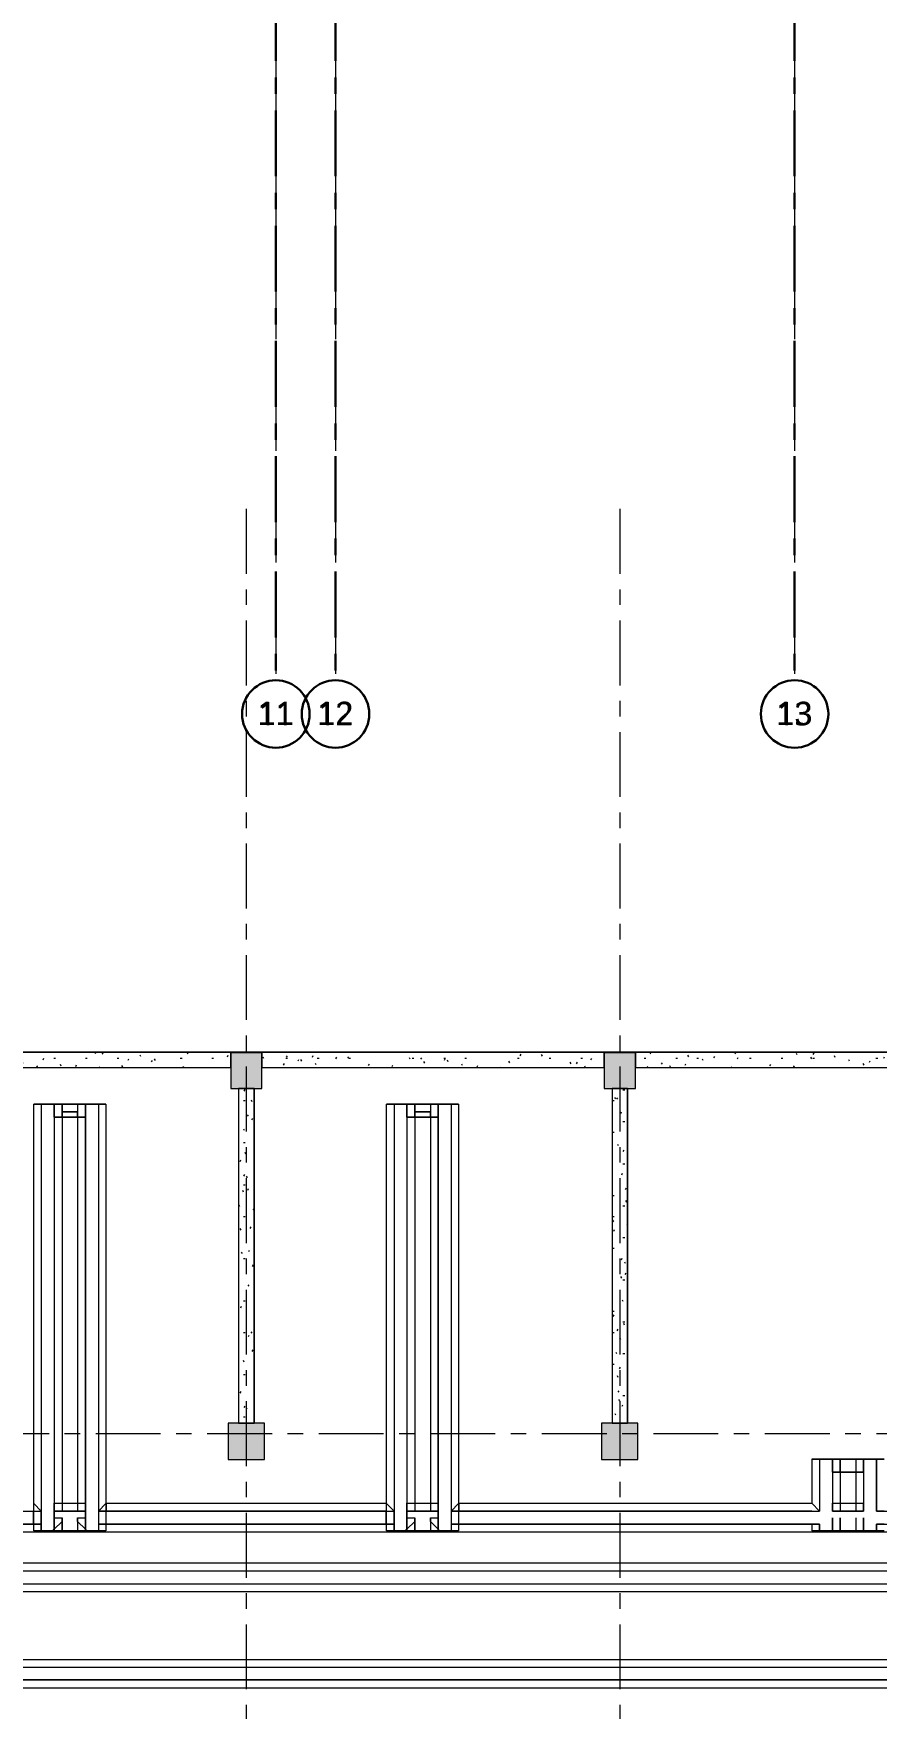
# Model space of a CAD drawing. Header units: millimetres. Extents: x -4000 to 187956, y -58990 to 162485.
# Drawn here: x 83328 to 99579, y -36307 to -4021 of the extents above; entities that cross this region are included whole.
import ezdxf

# ---------------------------------------------------------------- set-up
doc = ezdxf.new("R2010")
doc.units = ezdxf.units.MM
doc.linetypes.add('Grid Line', pattern=[2222.5, 1270, -317.5, 317.5, -317.5])
doc.linetypes.add('Grid Line 12_5mm', pattern=[2150, 1250, -300, 300, -300])
for name, color, linetype, lineweight in [('S-BEAM', 12, 'Continuous', 9), ('S-COLS', 52, 'Continuous', 9), ('S-GRID', 1, 'Continuous', 30), ('S-GRID-IDEN', 1, 'Continuous', 30)]:
    doc.layers.add(name, color=color, linetype=linetype, lineweight=lineweight)
doc.styles.add('Arial', font='arial.ttf', dxfattribs={"height": 450})
doc.styles.add('Trebuchet MS_1', font='trebuc.ttf', dxfattribs={"height": 450})
pattern_1 = [(0, (0, 0), (812.8, 203.2), [33.528, -576.072, 33.528, -576.072, -3251.2]), (0, (0, 0), (812.8, 203.2), [-1219.2, 33.528, -1185.672, 33.528, -576.072, -1422.4]), (0, (0, 0), (812.8, 203.2), [-3048, 33.528, -372.872, 33.528, -982.472]), (120, (304.8, 101.6), (-582.37636, 602.30545), [33.528, -576.072, 33.528, -576.072, -3251.2]), (120, (304.8, 101.6), (-582.37636, 602.30545), [-1219.2, 33.528, -1185.672, 33.528, -576.072, -1422.4]), (120, (304.8, 101.6), (-582.37636, 602.30545), [-3048, 33.528, -372.872, 33.528, -982.472]), (240, (406.4, 508), (-230.42364, -805.50545), [33.528, -576.072, 33.528, -576.072, -3251.2]), (240, (406.4, 508), (-230.42364, -805.50545), [-1219.2, 33.528, -1185.672, 33.528, -576.072, -1422.4]), (240, (406.4, 508), (-230.42364, -805.50545), [-3048, 33.528, -372.872, 33.528, -982.472])]

# ---------------------------------------------------------------- blocks, each defined once
blk = doc.blocks.new('CMF2_NHAPHUTRO_S_rvt-1-FFS - TANG 1')
at = {"layer": 'S-BEAM'}
h = blk.add_hatch(dxfattribs=at)
h.set_pattern_fill('FP_2', color=256, style=0, pattern_type=2)
h.set_pattern_definition(pattern_1)
h.paths.add_polyline_path([(87130, -23956), (87130, -23656), (80530, -23656), (80530, -23956), (84454, -23956)])
h = blk.add_hatch(dxfattribs=at)
h.set_pattern_fill('FP_2', color=256, style=0, pattern_type=2)
h.set_pattern_definition(pattern_1)
h.paths.add_polyline_path([(94330, -23956), (94330, -23656), (87730, -23656), (87730, -23956), (93524, -23956)])
h = blk.add_hatch(dxfattribs=at)
h.set_pattern_fill('FP_2', color=256, style=0, pattern_type=2)
h.set_pattern_definition(pattern_1)
h.paths.add_polyline_path([(101530, -23956), (101530, -23656), (94930, -23656), (94930, -23956)])
h = blk.add_hatch(dxfattribs=at)
h.set_pattern_fill('FP_1', color=256, style=0, pattern_type=2)
h.set_pattern_definition(pattern_1)
h.paths.add_polyline_path([(87580, -30806), (87580, -24356), (87280, -24356), (87280, -30806)])
h = blk.add_hatch(dxfattribs=at)
h.set_pattern_fill('FP_1', color=256, style=0, pattern_type=2)
h.set_pattern_definition(pattern_1)
h.paths.add_polyline_path([(94780, -30806), (94780, -24356), (94480, -24356), (94480, -30806)])
at = {"layer": 'S-COLS', "lineweight": 5, "transparency": 33554534}
for points in [[(87730, -24356), (87730, -23656), (87130, -23656), (87130, -24356)], [(94930, -24356), (94930, -23656), (94330, -23656), (94330, -24356)], [(87780, -31506), (87780, -30806), (87080, -30806), (87080, -31506)], [(94980, -31506), (94980, -30806), (94280, -30806), (94280, -31506)]]:
    blk.add_hatch(color=256, dxfattribs=at).paths.add_polyline_path(points)
at = {"layer": 'S-BEAM', "color": 250}
for p, q in [((80530, -23656), (87130, -23656)), ((87130, -23656), (87130, -23956)), ((87730, -23956), (87730, -23656)), ((87730, -23656), (94330, -23656)), ((94330, -23656), (94330, -23956)), ((94930, -23956), (94930, -23656)), ((94930, -23656), (101530, -23656)), ((87130, -23956), (80530, -23956)), ((94330, -23956), (87730, -23956)), ((101530, -23956), (94930, -23956)), ((87580, -24356), (87280, -24356)), ((87280, -24356), (87280, -30806)), ((87580, -30806), (87580, -24356)), ((94780, -24356), (94480, -24356)), ((94480, -24356), (94480, -30806)), ((94780, -30806), (94780, -24356)), ((83333, -24657), (83728, -24657)), ((83333, -32502), (83333, -24657)), ((83728, -24657), (83728, -32352)), ((83728, -24657), (84328, -24657)), ((83728, -24907), (83728, -24657)), ((84178, -24807), (83878, -24807)), ((83878, -24807), (83878, -24907)), ((84178, -24907), (84178, -24807)), ((84328, -24657), (84723, -24657)), ((84328, -32352), (84328, -24657)), ((84328, -24657), (84328, -24907)), ((84723, -24657), (84723, -32502)), ((90133, -24657), (90528, -24657)), ((90133, -32502), (90133, -24657)), ((90528, -24657), (90528, -32352)), ((90528, -24657), (91128, -24657)), ((90528, -24907), (90528, -24657)), ((90978, -24807), (90678, -24807)), ((90678, -24807), (90678, -24907)), ((90978, -24907), (90978, -24807)), ((91128, -24657), (91523, -24657)), ((91128, -32352), (91128, -24657)), ((91128, -24657), (91128, -24907)), ((91523, -24657), (91523, -32502)), ((83878, -24907), (83728, -24907)), ((83878, -24907), (83878, -32352)), ((84178, -24907), (83878, -24907)), ((84178, -24907), (84178, -32352)), ((84328, -24907), (84178, -24907)), ((90678, -24907), (90528, -24907)), ((90678, -24907), (90678, -32352)), ((90978, -24907), (90678, -24907)), ((90978, -24907), (90978, -32352)), ((91128, -24907), (90978, -24907)), ((87280, -30806), (87580, -30806)), ((94480, -30806), (94780, -30806)), ((98329, -31503), (98479, -31503)), ((98329, -31503), (98329, -32352)), ((98479, -31503), (98729, -31503)), ((98479, -31503), (98479, -32502)), ((98729, -31503), (98729, -32502)), ((98729, -31503), (99329, -31503)), ((98729, -31753), (98729, -31503)), ((99329, -31503), (99579, -31503)), ((99329, -31503), (99329, -32502)), ((99329, -31753), (99329, -31503)), ((99579, -31503), (99729, -31503)), ((99579, -31503), (99579, -32502)), ((99329, -31753), (98729, -31753)), ((98879, -31753), (98879, -32352)), ((99179, -31753), (99179, -32352)), ((64214, -32502), (83478, -32502)), ((83333, -32357), (83328, -32352)), ((83328, -32352), (83328, -32502)), ((83478, -32502), (83478, -32752)), ((83728, -32352), (84328, -32352)), ((83728, -32502), (83728, -32352)), ((83728, -32502), (84328, -32502)), ((83728, -32631), (83728, -32502)), ((84328, -32352), (84328, -32502)), ((84328, -32502), (84328, -32631)), ((84578, -32502), (84578, -32752)), ((84578, -32502), (90278, -32502)), ((84723, -32357), (84728, -32352)), ((84728, -32352), (84728, -32502)), ((84728, -32352), (90128, -32352)), ((90133, -32357), (90128, -32352)), ((90128, -32352), (90128, -32502)), ((90278, -32502), (90278, -32752)), ((90528, -32352), (91128, -32352)), ((90528, -32502), (90528, -32352)), ((90528, -32502), (91128, -32502)), ((90528, -32631), (90528, -32502)), ((91128, -32352), (91128, -32502)), ((91128, -32502), (91128, -32631)), ((91378, -32502), (91378, -32752)), ((91378, -32502), (98479, -32502)), ((91523, -32357), (91528, -32352)), ((91528, -32352), (91528, -32502)), ((91528, -32352), (98329, -32352)), ((98729, -32352), (99329, -32352)), ((98729, -32502), (99329, -32502)), ((99579, -32502), (104079, -32502)), ((64464, -32752), (83478, -32752)), ((65877, -32902), (124028, -32902)), ((83333, -32881), (83333, -32752)), ((83699, -32881), (83333, -32881)), ((83728, -32853), (83699, -32881)), ((83728, -32881), (83699, -32881)), ((83728, -32631), (83728, -32853)), ((83728, -32853), (83728, -32631)), ((83728, -32631), (83878, -32631)), ((83878, -32703), (83728, -32853)), ((83728, -32853), (83728, -32881)), ((83728, -32881), (83728, -32853)), ((84328, -32881), (83728, -32881)), ((83878, -32631), (83878, -32703)), ((84178, -32703), (84178, -32631)), ((84178, -32631), (84328, -32631)), ((84328, -32853), (84178, -32703)), ((84328, -32853), (84328, -32631)), ((84328, -32631), (84328, -32853)), ((84357, -32881), (84328, -32853)), ((84328, -32853), (84328, -32881)), ((84328, -32881), (84328, -32853)), ((84357, -32881), (84328, -32881)), ((84723, -32881), (84357, -32881)), ((84578, -32752), (90278, -32752)), ((84723, -32752), (84723, -32881)), ((90133, -32881), (90133, -32752)), ((90499, -32881), (90133, -32881)), ((90528, -32853), (90499, -32881)), ((90528, -32881), (90499, -32881)), ((90528, -32631), (90528, -32853)), ((90528, -32853), (90528, -32631)), ((90528, -32631), (90678, -32631)), ((90678, -32703), (90528, -32853)), ((90528, -32853), (90528, -32881)), ((90528, -32881), (90528, -32853)), ((91128, -32881), (90528, -32881)), ((90678, -32631), (90678, -32703)), ((90978, -32703), (90978, -32631)), ((90978, -32631), (91128, -32631)), ((91128, -32853), (90978, -32703)), ((91128, -32853), (91128, -32631)), ((91128, -32631), (91128, -32853)), ((91157, -32881), (91128, -32853)), ((91128, -32853), (91128, -32881)), ((91128, -32881), (91128, -32853)), ((91157, -32881), (91128, -32881)), ((91523, -32881), (91157, -32881)), ((91378, -32752), (98479, -32752)), ((91523, -32752), (91523, -32881)), ((98329, -32752), (98329, -32881)), ((98479, -32881), (98329, -32881)), ((98479, -32752), (98479, -32881)), ((98729, -32881), (98479, -32881)), ((98729, -32631), (98729, -32881)), ((98729, -32881), (98729, -32631)), ((99329, -32881), (98729, -32881)), ((99329, -32631), (99329, -32881)), ((99329, -32881), (99329, -32631)), ((99579, -32881), (99329, -32881)), ((99579, -32752), (99579, -32881)), ((99579, -32752), (104079, -32752)), ((99729, -32881), (99579, -32881)), ((65877, -33502), (124028, -33502)), ((65364, -33652), (124278, -33652)), ((65614, -33902), (124278, -33902)), ((65764, -34052), (124278, -34052)), ((65614, -35362), (131428, -35362)), ((131428, -35757), (65764, -35757)), ((65764, -35907), (131178, -35907))]:
    blk.add_line(p, q, dxfattribs=at)
at = {"layer": 'S-BEAM', "color": 252}
for p, q in [((87130, -23656), (80530, -23656)), ((94330, -23656), (87730, -23656)), ((101530, -23656), (94930, -23656)), ((87130, -23956), (80530, -23956)), ((94330, -23956), (87730, -23956)), ((101530, -23956), (94930, -23956)), ((87280, -24356), (87280, -30806)), ((87580, -24356), (87580, -30806)), ((94480, -24356), (94480, -30806)), ((94780, -24356), (94780, -30806)), ((83478, -24657), (83333, -24657)), ((83728, -24657), (83478, -24657)), ((83478, -24657), (83478, -32502)), ((83478, -24657), (83478, -32502)), ((83728, -24657), (83878, -24657)), ((83878, -24657), (83728, -24657)), ((83878, -24657), (84178, -24657)), ((83878, -24657), (83878, -24807)), ((84178, -24657), (83878, -24657)), ((83878, -24807), (83878, -24657)), ((83878, -24807), (83878, -24907)), ((83878, -24907), (83878, -24807)), ((83878, -24807), (84178, -24807)), ((83878, -24907), (83878, -24807)), ((84178, -24657), (84328, -24657)), ((84178, -24657), (84178, -24907)), ((84328, -24657), (84178, -24657)), ((84178, -24657), (84178, -24907)), ((84178, -24807), (84178, -24907)), ((84578, -24657), (84328, -24657)), ((84723, -24657), (84578, -24657)), ((84578, -24657), (84578, -32502)), ((84578, -24657), (84578, -32502)), ((90278, -24657), (90133, -24657)), ((90528, -24657), (90278, -24657)), ((90278, -24657), (90278, -32502)), ((90278, -24657), (90278, -32502)), ((90528, -24657), (90678, -24657)), ((90678, -24657), (90528, -24657)), ((90678, -24657), (90978, -24657)), ((90678, -24657), (90678, -24807)), ((90978, -24657), (90678, -24657)), ((90678, -24807), (90678, -24657)), ((90678, -24807), (90678, -24907)), ((90678, -24907), (90678, -24807)), ((90678, -24807), (90978, -24807)), ((90678, -24907), (90678, -24807)), ((90978, -24657), (91128, -24657)), ((90978, -24657), (90978, -24907)), ((91128, -24657), (90978, -24657)), ((90978, -24657), (90978, -24907)), ((90978, -24807), (90978, -24907)), ((91378, -24657), (91128, -24657)), ((91523, -24657), (91378, -24657)), ((91378, -24657), (91378, -32502)), ((91378, -24657), (91378, -32502)), ((83728, -24907), (83728, -32352)), ((83728, -24907), (83878, -24907)), ((83878, -24907), (84178, -24907)), ((84178, -24907), (84328, -24907)), ((84328, -24907), (84328, -32352)), ((90528, -24907), (90528, -32352)), ((90528, -24907), (90678, -24907)), ((90678, -24907), (90978, -24907)), ((90978, -24907), (91128, -24907)), ((91128, -24907), (91128, -32352)), ((98479, -31503), (98329, -31503)), ((98729, -31503), (98479, -31503)), ((98479, -31503), (98479, -32502)), ((98729, -31503), (98879, -31503)), ((98879, -31503), (98729, -31503)), ((98879, -31503), (99179, -31503)), ((98879, -31503), (98879, -31753)), ((99179, -31503), (98879, -31503)), ((98879, -31753), (98879, -31503)), ((99179, -31503), (99329, -31503)), ((99179, -31503), (99179, -31753)), ((99329, -31503), (99179, -31503)), ((99179, -31503), (99179, -31753)), ((99579, -31503), (99329, -31503)), ((99729, -31503), (99579, -31503)), ((99579, -32502), (99579, -31503)), ((98729, -31753), (98729, -32352)), ((98729, -31753), (98879, -31753)), ((98879, -31753), (99179, -31753)), ((99179, -31753), (99329, -31753)), ((99329, -31753), (99329, -32352)), ((83328, -32752), (83328, -32502)), ((83328, -32502), (83478, -32502)), ((83478, -32502), (83333, -32357)), ((83333, -32752), (83333, -32502)), ((83478, -32752), (83478, -32502)), ((83728, -32352), (83728, -32631)), ((83728, -32352), (83728, -32357)), ((84328, -32502), (83728, -32502)), ((83878, -32352), (83878, -32502)), ((84178, -32352), (84178, -32502)), ((84328, -32631), (84328, -32352)), ((84328, -32357), (84328, -32352)), ((84578, -32502), (84723, -32357)), ((84578, -32502), (84578, -32752)), ((84728, -32502), (84578, -32502)), ((84723, -32502), (84723, -32752)), ((84728, -32752), (84728, -32502)), ((90128, -32502), (84728, -32502)), ((90128, -32752), (90128, -32502)), ((90128, -32502), (90278, -32502)), ((90278, -32502), (90133, -32357)), ((90133, -32752), (90133, -32502)), ((90278, -32752), (90278, -32502)), ((90528, -32352), (90528, -32631)), ((90528, -32352), (90528, -32357)), ((91128, -32502), (90528, -32502)), ((90678, -32352), (90678, -32502)), ((90978, -32352), (90978, -32502)), ((91128, -32631), (91128, -32352)), ((91128, -32357), (91128, -32352)), ((91378, -32502), (91523, -32357)), ((91378, -32502), (91378, -32752)), ((91528, -32502), (91378, -32502)), ((91523, -32502), (91523, -32752)), ((91528, -32752), (91528, -32502)), ((98329, -32502), (91528, -32502)), ((98329, -32502), (98479, -32502)), ((98729, -32502), (98729, -32352)), ((99329, -32502), (98729, -32502)), ((98879, -32352), (98879, -32502)), ((99179, -32352), (99179, -32502)), ((99329, -32352), (99329, -32502)), ((99729, -32502), (99579, -32502)), ((83328, -32752), (65877, -32752)), ((83328, -32752), (83333, -32752)), ((83478, -32752), (83328, -32752)), ((83333, -32881), (83478, -32881)), ((83478, -32752), (83478, -32881)), ((83478, -32881), (83478, -32752)), ((83728, -32881), (83478, -32881)), ((83699, -32881), (83728, -32853)), ((83728, -32631), (83878, -32631)), ((83728, -32853), (83878, -32703)), ((83858, -32881), (83728, -32881)), ((83728, -32881), (83858, -32881)), ((84199, -32881), (83858, -32881)), ((83878, -32703), (83878, -32631)), ((83878, -32703), (83878, -32881)), ((83878, -32881), (83878, -32703)), ((84178, -32631), (84328, -32631)), ((84178, -32631), (84178, -32703)), ((84178, -32703), (84178, -32881)), ((84178, -32703), (84178, -32881)), ((84328, -32853), (84178, -32703)), ((84328, -32881), (84199, -32881)), ((84199, -32881), (84328, -32881)), ((84357, -32881), (84328, -32853)), ((84578, -32881), (84328, -32881)), ((84578, -32752), (84578, -32881)), ((84578, -32752), (84578, -32881)), ((84578, -32752), (84728, -32752)), ((84578, -32881), (84723, -32881)), ((84728, -32752), (84723, -32752)), ((90128, -32752), (84728, -32752)), ((90128, -32752), (90133, -32752)), ((90278, -32752), (90128, -32752)), ((90133, -32881), (90278, -32881)), ((90278, -32752), (90278, -32881)), ((90278, -32881), (90278, -32752)), ((90528, -32881), (90278, -32881)), ((90499, -32881), (90528, -32853)), ((90528, -32631), (90678, -32631)), ((90528, -32853), (90678, -32703)), ((90658, -32881), (90528, -32881)), ((90528, -32881), (90658, -32881)), ((90999, -32881), (90658, -32881)), ((90678, -32703), (90678, -32631)), ((90678, -32703), (90678, -32881)), ((90678, -32881), (90678, -32703)), ((90978, -32631), (91128, -32631)), ((90978, -32631), (90978, -32703)), ((90978, -32703), (90978, -32881)), ((90978, -32703), (90978, -32881)), ((91128, -32853), (90978, -32703)), ((91128, -32881), (90999, -32881)), ((90999, -32881), (91128, -32881)), ((91157, -32881), (91128, -32853)), ((91378, -32881), (91128, -32881)), ((91378, -32752), (91378, -32881)), ((91378, -32752), (91378, -32881)), ((91378, -32752), (91528, -32752)), ((91378, -32881), (91523, -32881)), ((91528, -32752), (91523, -32752)), ((98329, -32752), (91528, -32752)), ((98479, -32752), (98329, -32752)), ((98329, -32881), (98479, -32881)), ((98479, -32752), (98479, -32881)), ((98729, -32881), (98479, -32881)), ((98858, -32881), (98729, -32881)), ((98729, -32881), (98858, -32881)), ((99199, -32881), (98858, -32881)), ((98879, -32631), (98879, -32881)), ((98879, -32881), (98879, -32631)), ((99179, -32631), (99179, -32881)), ((99179, -32631), (99179, -32881)), ((99329, -32881), (99199, -32881)), ((99199, -32881), (99329, -32881)), ((99579, -32881), (99329, -32881)), ((99579, -32881), (99579, -32752)), ((99579, -32752), (99729, -32752)), ((99579, -32881), (99729, -32881)), ((65877, -33652), (124028, -33652)), ((65614, -33902), (124278, -33902)), ((65614, -35507), (131428, -35507)), ((65614, -35507), (131428, -35507)), ((65764, -35757), (131178, -35757))]:
    blk.add_line(p, q, dxfattribs=at)
at = {"layer": 'S-BEAM', "color": 37}
for p, q in [((87130, -23956), (87130, -23656)), ((87730, -23656), (87730, -23956)), ((94330, -23956), (94330, -23656)), ((94930, -23656), (94930, -23956)), ((87280, -24356), (87580, -24356)), ((94480, -24356), (94780, -24356)), ((87580, -30806), (87280, -30806)), ((94780, -30806), (94480, -30806))]:
    blk.add_line(p, q, dxfattribs=at)
at = {"layer": 'S-BEAM', "color": 253}
for p, q in [((84328, -24657), (83728, -24657)), ((83728, -24657), (83728, -24907)), ((83728, -24657), (83728, -24907)), ((84328, -24657), (84328, -24907)), ((84328, -24907), (84328, -24657)), ((91128, -24657), (90528, -24657)), ((90528, -24657), (90528, -24907)), ((90528, -24657), (90528, -24907)), ((91128, -24657), (91128, -24907)), ((91128, -24907), (91128, -24657)), ((98479, -31503), (98479, -32502)), ((98479, -31503), (98479, -32502)), ((99329, -31503), (98729, -31503)), ((98729, -31503), (98729, -31753)), ((98729, -31503), (98729, -31753)), ((99329, -31503), (99329, -31753)), ((99329, -31753), (99329, -31503)), ((99579, -31503), (99579, -32502)), ((99579, -31503), (99579, -32502)), ((83728, -32352), (83728, -32502)), ((83728, -32357), (83728, -32502)), ((83728, -32502), (83878, -32502)), ((83728, -32502), (84328, -32502)), ((83878, -32502), (84178, -32502)), ((84178, -32502), (84328, -32502)), ((84328, -32352), (84328, -32502)), ((84328, -32502), (84328, -32357)), ((84728, -32502), (90128, -32502)), ((84728, -32502), (90128, -32502)), ((90528, -32352), (90528, -32502)), ((90528, -32357), (90528, -32502)), ((90528, -32502), (90678, -32502)), ((90528, -32502), (91128, -32502)), ((90678, -32502), (90978, -32502)), ((90978, -32502), (91128, -32502)), ((91128, -32352), (91128, -32502)), ((91128, -32502), (91128, -32357)), ((91528, -32502), (98329, -32502)), ((91528, -32502), (98329, -32502)), ((98479, -32502), (98329, -32352)), ((98729, -32352), (98729, -32502)), ((98729, -32352), (98729, -32502)), ((98729, -32502), (98879, -32502)), ((98729, -32502), (99329, -32502)), ((98879, -32502), (99179, -32502)), ((99179, -32502), (99329, -32502)), ((99329, -32352), (99329, -32502)), ((99329, -32502), (99329, -32352)), ((83333, -32752), (83328, -32752)), ((83333, -32752), (83478, -32752)), ((83728, -32631), (83728, -32881)), ((83728, -32631), (83728, -32881)), ((83858, -32881), (83728, -32881)), ((83878, -32881), (83858, -32881)), ((83858, -32881), (83878, -32881)), ((83878, -32631), (83878, -32703)), ((83878, -32703), (83878, -32631)), ((84178, -32881), (83878, -32881)), ((83878, -32881), (84178, -32881)), ((84178, -32631), (84178, -32703)), ((84178, -32631), (84178, -32703)), ((84199, -32881), (84178, -32881)), ((84178, -32881), (84199, -32881)), ((84328, -32881), (84199, -32881)), ((84328, -32631), (84328, -32881)), ((84328, -32881), (84328, -32631)), ((84723, -32752), (84578, -32752)), ((84728, -32752), (84723, -32752)), ((90133, -32752), (90128, -32752)), ((90133, -32752), (90278, -32752)), ((90528, -32631), (90528, -32881)), ((90528, -32631), (90528, -32881)), ((90658, -32881), (90528, -32881)), ((90678, -32881), (90658, -32881)), ((90658, -32881), (90678, -32881)), ((90678, -32631), (90678, -32703)), ((90678, -32703), (90678, -32631)), ((90978, -32881), (90678, -32881)), ((90678, -32881), (90978, -32881)), ((90978, -32631), (90978, -32703)), ((90978, -32631), (90978, -32703)), ((90999, -32881), (90978, -32881)), ((90978, -32881), (90999, -32881)), ((91128, -32881), (90999, -32881)), ((91128, -32631), (91128, -32881)), ((91128, -32881), (91128, -32631)), ((91523, -32752), (91378, -32752)), ((91528, -32752), (91523, -32752)), ((98479, -32752), (98479, -32881)), ((98479, -32881), (98479, -32752)), ((98729, -32631), (98729, -32881)), ((98729, -32631), (98729, -32881)), ((98858, -32881), (98729, -32881)), ((98879, -32881), (98858, -32881)), ((98858, -32881), (98879, -32881)), ((99179, -32881), (98879, -32881)), ((98879, -32881), (99179, -32881)), ((99199, -32881), (99179, -32881)), ((99179, -32881), (99199, -32881)), ((99329, -32881), (99199, -32881)), ((99329, -32631), (99329, -32881)), ((99329, -32881), (99329, -32631)), ((99579, -32752), (99579, -32881)), ((99579, -32752), (99579, -32881)), ((65614, -33902), (124278, -33902)), ((65614, -33902), (124278, -33902))]:
    blk.add_line(p, q, dxfattribs=at)
at = {"layer": 'S-BEAM', "color": 254}
for p, q in [((83328, -32502), (83333, -32502)), ((83328, -32502), (83333, -32502)), ((83333, -32502), (83478, -32502)), ((83333, -32502), (83478, -32502)), ((84578, -32502), (84723, -32502)), ((84578, -32502), (84723, -32502)), ((84723, -32502), (84728, -32502)), ((84723, -32502), (84728, -32502)), ((90128, -32502), (90133, -32502)), ((90128, -32502), (90133, -32502)), ((90133, -32502), (90278, -32502)), ((90133, -32502), (90278, -32502)), ((91378, -32502), (91523, -32502)), ((91378, -32502), (91523, -32502)), ((91523, -32502), (91528, -32502)), ((91523, -32502), (91528, -32502)), ((83478, -32752), (83333, -32752)), ((84723, -32752), (84578, -32752)), ((90278, -32752), (90133, -32752)), ((91523, -32752), (91378, -32752)), ((98479, -32752), (98329, -32752)), ((98329, -32752), (98479, -32752)), ((99729, -32752), (99579, -32752)), ((99729, -32752), (99579, -32752))]:
    blk.add_line(p, q, dxfattribs=at)
at = {"layer": 'S-BEAM', "color": 90}
for p, q in [((98329, -32502), (98479, -32502)), ((98329, -32502), (98479, -32502)), ((99579, -32502), (99729, -32502)), ((99579, -32502), (99729, -32502))]:
    blk.add_line(p, q, dxfattribs=at)
at = {"layer": 'S-COLS', "color": 250}
for p, q in [((87730, -23656), (87130, -23656)), ((87130, -23656), (87130, -24356)), ((87130, -23656), (87730, -23656)), ((87730, -23659), (87130, -23659)), ((87130, -23659), (87130, -24356)), ((87130, -23659), (87730, -23659)), ((87730, -24356), (87730, -23656)), ((87730, -24356), (87730, -23659)), ((94930, -23656), (94330, -23656)), ((94330, -23656), (94330, -24356)), ((94330, -23656), (94930, -23656)), ((94930, -23659), (94330, -23659)), ((94330, -23659), (94330, -24356)), ((94330, -23659), (94930, -23659)), ((94930, -24356), (94930, -23656)), ((94930, -24356), (94930, -23659)), ((87130, -24356), (87730, -24356)), ((87130, -24356), (87730, -24356)), ((94330, -24356), (94930, -24356)), ((94330, -24356), (94930, -24356)), ((87780, -30806), (87080, -30806)), ((87080, -30806), (87080, -31506)), ((87780, -30806), (87080, -30806)), ((87080, -30806), (87080, -31506)), ((87780, -31506), (87780, -30806)), ((87780, -31506), (87780, -30806)), ((94980, -30806), (94280, -30806)), ((94280, -30806), (94280, -31506)), ((94980, -30806), (94280, -30806)), ((94280, -30806), (94280, -31506)), ((94980, -31506), (94980, -30806)), ((94980, -31506), (94980, -30806)), ((87080, -31506), (87780, -31506)), ((87080, -31506), (87780, -31506)), ((94280, -31506), (94980, -31506)), ((94280, -31506), (94980, -31506))]:
    blk.add_line(p, q, dxfattribs=at)
at = {"layer": 'S-COLS', "color": 37}
for p, q in [((87130, -23659), (87130, -23656)), ((87730, -23656), (87730, -23659)), ((94330, -23659), (94330, -23656)), ((94930, -23656), (94930, -23659))]:
    blk.add_line(p, q, dxfattribs=at)
at = {"layer": 'S-GRID', "linetype": 'Grid Line 12_5mm', "lineweight": 9}
for p, q in [((87430, -13185), (87430, -57690)), ((94630, -13185), (94630, -57690)), ((47977, -23656), (186656, -23656)), ((47977, -31006), (186656, -31006))]:
    blk.add_line(p, q, dxfattribs=at)
blk = doc.blocks.new('Grid - M_Grid Head - Circle-4774-FFS - TANG 1')
at = {"layer": 'S-GRID-IDEN', "color": 250, "lineweight": 9}
blk.add_circle((0, 0), 6.5, dxfattribs=at)
blk = doc.blocks.new('CMF2_NHAXUONG_A_rvt-1-FFS - TANG 1')
at = {"layer": 'S-GRID', "linetype": 'Grid Line 12_5mm', "lineweight": 9}
for p, q in [((88000, 161185), (88000, -16487)), ((89150, 161185), (89150, -16487)), ((98000, 161185), (98000, -16487))]:
    blk.add_line(p, q, dxfattribs=at)
at = {"layer": 'S-GRID-IDEN', "lineweight": 9, "char_height": 450, "width": 801.69, "attachment_point": 1, "style": 'Trebuchet MS_1', "bg_fill": 3, "box_fill_scale": 1.25, "bg_fill_color": 256, "bg_fill_true_color": 13158600, "bg_fill_transparency": 0}
for s, insert in [('11', (87666, -16907)), ('13', (97666, -16907))]:
    blk.add_mtext(s, dxfattribs=dict(at, insert=insert))
at = {"layer": 'S-GRID-IDEN', "color": 10, "lineweight": 5, "xscale": 99.99999999999993, "yscale": 99.99999999999993, "zscale": 99.99999999999993, "rotation": 180}
blk.add_blockref('Grid - M_Grid Head - Circle-4774-FFS - TANG 1', (98000, -17137), dxfattribs=at)
at = {"layer": 'S-GRID-IDEN', "lineweight": 9, "insert": (88816, -16907), "char_height": 450, "width": 801.69, "attachment_point": 1, "style": 'Trebuchet MS_1', "bg_fill": 3, "box_fill_scale": 1.25, "bg_fill_color": 256, "bg_fill_true_color": 13158600, "bg_fill_transparency": 0}
blk.add_mtext('12', dxfattribs=at)
at = {"layer": 'S-GRID-IDEN', "color": 10, "lineweight": 5, "xscale": 99.99999999999993, "yscale": 99.99999999999993, "zscale": 99.99999999999993, "rotation": 180}
for p in [(88000, -17137), (89150, -17137)]:
    blk.add_blockref('Grid - M_Grid Head - Circle-4774-FFS - TANG 1', p, dxfattribs=at)
blk = doc.blocks.new('Grid - M_Grid Head - Circle 2-61448-FFS - TANG 1')
at = {"layer": 'S-GRID-IDEN'}
blk.add_circle((0, 0), 6.5, dxfattribs=at)

msp = doc.modelspace()

# ---------------------------------------------------------------- block references
at = {"lineweight": 5}
msp.add_blockref('CMF2_NHAPHUTRO_S_rvt-1-FFS - TANG 1', (0, 0), dxfattribs=at)

# ---------------------------------------------------------------- next in the draw order: block references
msp.add_blockref('CMF2_NHAXUONG_A_rvt-1-FFS - TANG 1', (0, 0), dxfattribs=at)

# ---------------------------------------------------------------- next in the draw order: linework, layer by layer
at = {"layer": 'S-GRID', "linetype": 'Grid Line'}
for p, q in [((88000, 161185), (88000, -16487)), ((89150, 161185), (89150, -16487)), ((98000, 161185), (98000, -16487))]:
    msp.add_line(p, q, dxfattribs=at)

# ---------------------------------------------------------------- next in the draw order: block references
at = {"layer": 'S-GRID-IDEN', "xscale": 99.99999999999993, "yscale": 99.99999999999993, "zscale": 99.99999999999993, "rotation": 180}
for p in [(88000, -17137), (89150, -17137), (98000, -17137)]:
    msp.add_blockref('Grid - M_Grid Head - Circle 2-61448-FFS - TANG 1', p, dxfattribs=at)

# ---------------------------------------------------------------- next in the draw order: texts
at = {"layer": 'S-GRID-IDEN', "char_height": 450, "width": 849.79, "attachment_point": 1, "style": 'Arial'}
for s, insert in [('11', (87646, -16900)), ('12', (88796, -16900)), ('13', (97646, -16900))]:
    msp.add_mtext(s, dxfattribs=dict(at, insert=insert))

doc.saveas('drawing.dxf')
